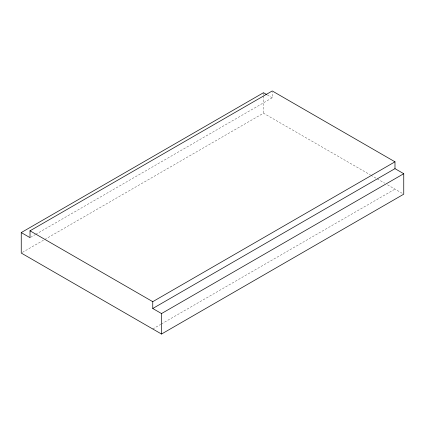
<?xml version="1.0" encoding="UTF-8"?>
<svg xmlns="http://www.w3.org/2000/svg" width="425" height="425" viewBox="0 0 425 425"><rect width="100%" height="100%" fill="white"/><g stroke="black" fill="none" stroke-linecap="round" stroke-linejoin="round"><path stroke-width="0.32" stroke-dasharray="2.12 1.59" d="M30.589 237.309L35.185 234.658M35.758 234.324L272.25 97.787L272.25 92.204M22.397 252.397L44.211 239.801M44.784 239.472L263.484 113.204L370.292 174.872M152.75 328.977L160.788 324.339M161.362 324.009L394.984 189.125M267.32 94.94L272.25 97.787M370.866 175.201L376.608 178.516M377.182 178.851L384.646 183.159M387.52 184.817L402.656 193.556M263.484 92.724L263.484 95.37M263.484 96.029L263.484 113.204"/><path stroke-width="0.64" d="M394.984 168.645L394.984 161.819L152.75 301.67L152.75 308.497L394.984 168.645L403.75 173.708L403.75 194.188L161.516 334.039L21.25 253.056L21.25 232.576L263.484 92.724L266.773 94.626M21.25 232.576L30.016 237.639L30.016 230.812L272.25 90.961L394.984 161.819M152.75 308.497L161.516 313.56L403.75 173.708M30.016 230.812L152.75 301.67M161.516 313.56L161.516 334.039"/></g></svg>
